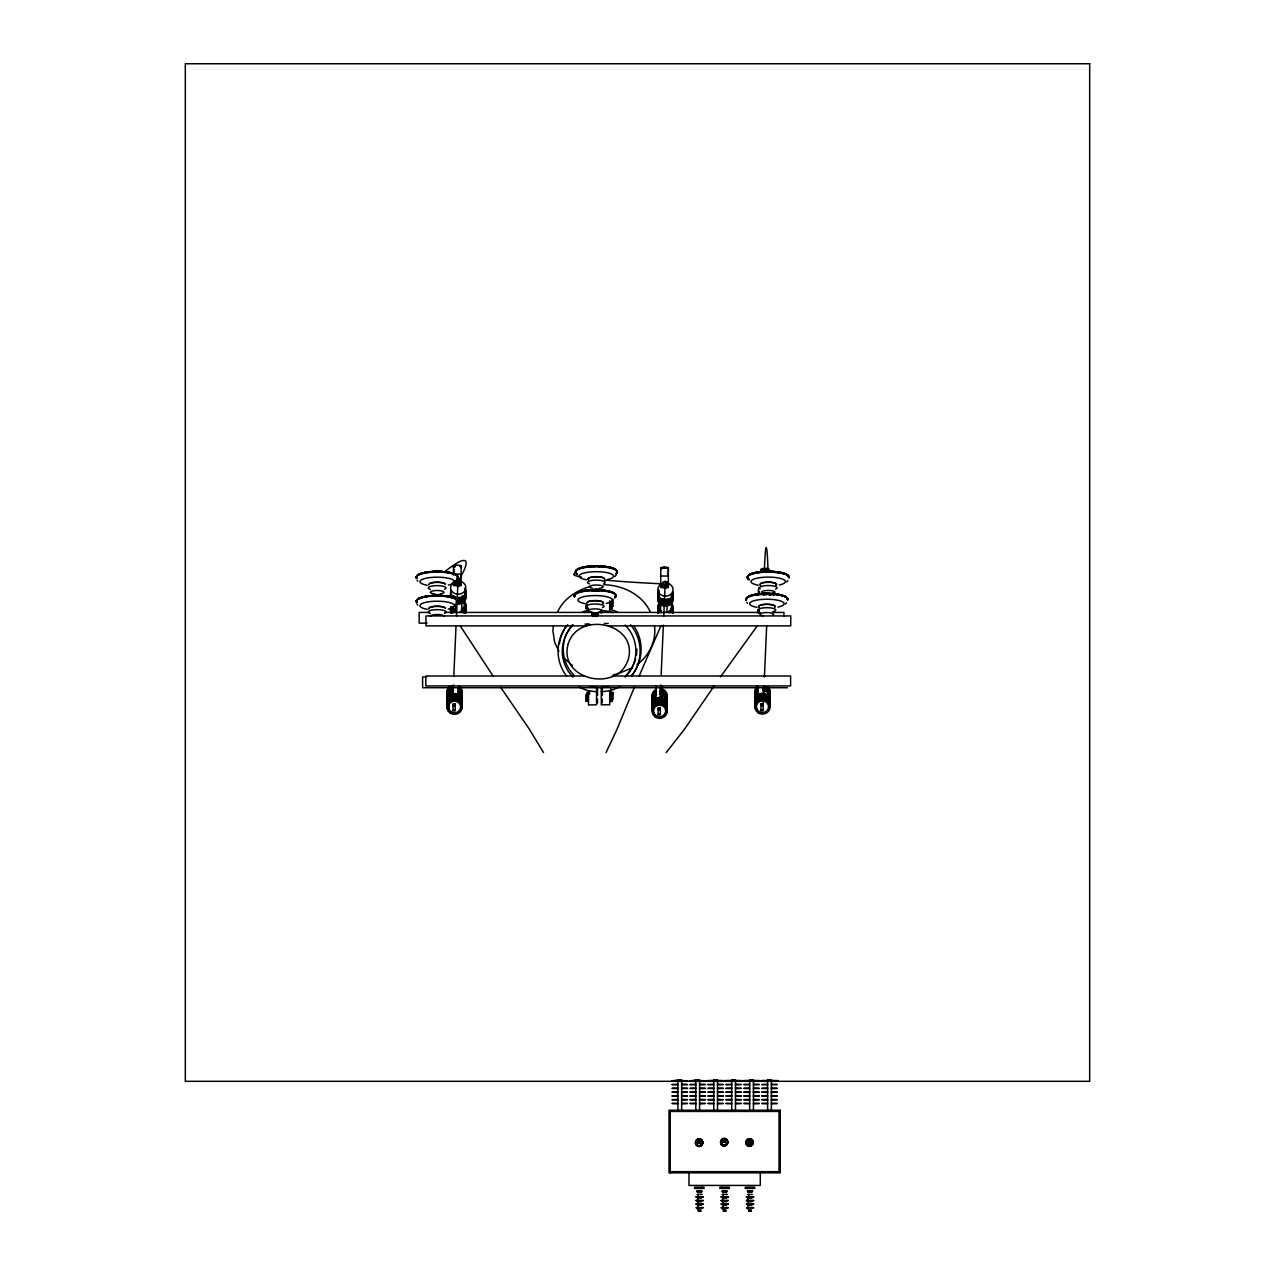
<?xml version="1.0" encoding="UTF-8"?>
<svg xmlns="http://www.w3.org/2000/svg" width="1275" height="1275" viewBox="0 0 1275 1275"><rect width="100%" height="100%" fill="white"/><g stroke="black" fill="none" stroke-linecap="round" stroke-linejoin="round"><path stroke-width="1.5" d="M452.705 700.867L453.406 684.882M453.804 676.005L455.988 626.806M456.466 615.809L457.996 581.48A125.492 14.806 -48.4 0 0 444.21 572.14M659.924 702.828L660.705 684.93M661.167 674.475L663.367 625.101M663.765 616.048L665.199 583.424M763.948 687.576L763.151 705.473L760.984 705.473M764.41 677.121L766.673 625.913M700.294 1142.288L699.879 1141.316M723.292 1141.253L723.387 1142.065M725.363 1141.842L724.949 1140.87M748.871 1141.635L749.668 1142.703L750.529 1141.874M750.704 1142.257L749.397 1140.902M750.8 1142.623L750.959 1141.555M553.414 626.328L552.84 630.248L554.577 642.026L558.96 651.429M593.608 616.558L594.756 615.379L596.047 615.857M596.27 616.558L595.122 614.773L593.624 616.303M634.536 686.906L616.988 729.38L606.039 752.601M639.046 676.212L661.04 625.563M698.349 1140.966L698.094 1142.639M700.389 1142.671L700.549 1141.587M723.212 1140.79L723.037 1141.874M723.053 1141.189L724.359 1140.153L725.602 1141.221M748.537 1141.205L748.377 1142.273M557.494 612.207C563.359 598.676 576.953 590.166 590.723 586.309M714.016 686.157L684.372 729.38L666.203 752.601M720.487 676.882L757.493 625.563M698.317 1141.428L700.198 1141.46M698.684 1141.3L699.035 1142.703L700.087 1141.699M699.577 1143.277L700.405 1142.591M725.077 1141.89L723.61 1141.858L724.136 1140.631M725.077 1142.32L725.077 1141.045M748.537 1141.268L749.349 1140.599M750.816 1142.559L749.987 1143.229M614.917 576.523L616.399 574.786M786.787 581.942L787.902 580.635M785.448 604.063L786.563 602.756M428.814 608.589L429.308 608.048A7.905 2.04 0 0 1 436.847 606.183A7.905 2.04 0 0 1 444.975 607.872M587.982 579.073L588.492 578.531A7.905 2.04 0 0 1 596.031 576.667A7.905 2.04 0 0 1 604.143 578.356M725.268 1142.416L723.053 1141.794M748.744 1140.997L749.7 1140.551M749.27 1141.125L748.712 1142.48L750.322 1143.022M632.543 667.59L617.196 674.204L613.418 674.65M637.086 664.498C648.863 656.067 656.498 640.879 654.505 626.328M719.068 1081.104C739.293 1080.196 690.126 1080.228 713.777 1081.104M737.014 1081.104C757.254 1080.196 708.087 1080.228 731.722 1081.104M754.959 1081.104C775.2 1080.196 726.033 1080.228 749.668 1081.104M772.921 1081.104C793.162 1080.196 743.978 1080.228 767.63 1081.104M671.925 1084.579L677.87 1084.132M687.56 1084.579L681.631 1084.898M689.887 1084.579L695.815 1084.132M671.925 1095.99L677.87 1095.544M705.505 1084.579L699.577 1084.898M707.832 1084.579L713.777 1084.132M687.56 1095.99L681.631 1096.309M689.887 1095.99L695.815 1095.544M723.467 1084.579L717.522 1084.898M725.794 1084.579L731.722 1084.132M705.505 1095.99L699.577 1096.309M707.832 1095.99L713.777 1095.544M741.413 1084.579L735.484 1084.898M743.739 1084.579L749.668 1084.132M723.467 1095.99L717.522 1096.309M725.794 1095.99L731.722 1095.544M759.374 1084.579L753.429 1084.898M761.685 1084.579L767.63 1084.132M741.413 1095.99L735.484 1096.309M743.739 1095.99L749.668 1095.544M777.32 1084.579L771.391 1084.898M759.374 1095.99L753.429 1096.309M761.685 1095.99L767.63 1095.544M777.32 1095.99L771.391 1096.309M749.142 1141.013L750.72 1141.683M595.632 591.01L596.684 590.978A16.192 4.192 0 0 0 592.349 590.899M664.403 567.295L664.052 568.475M608.621 686.651L601.306 687.623L601.306 704.788L609.705 704.788L609.705 690.731A41.023 41.023 0 0 0 619.602 686.635M601.306 691.831L609.705 690.731M698.923 1140.711L700.198 1141.077M699.592 1143.197L698.11 1142.559M724.009 1140.264L725.013 1140.408M746.242 1142.049L749.684 1141.858M695.64 1142.591L697.218 1142.543M720.869 1141.89L722.431 1141.842M701.298 1194.436L700.613 1194.436M697.887 1191.567L701.537 1191.567M702.302 1191.567L701.298 1191.567M722.128 1191.567L726.67 1191.567M747.485 1191.567L752.712 1191.567M697.058 1194.436L702.302 1194.436M698.748 1194.436L697.887 1194.436L698.365 1196.763M722.128 1194.436L726.607 1194.436M723.817 1194.436L722.957 1194.436L723.435 1196.763M727.372 1194.436L726.367 1194.436M747.485 1194.436L752.441 1194.436M748.792 1194.436L748.792 1196.763M453.533 567.407A2.805 2.422 0 0 1 455.239 565.176L459.064 565.176A2.104 1.817 0 0 1 461.168 567.008M593.512 566.69A1.881 1.817 0 0 1 594.788 565.702L597.959 565.702A1.737 1.673 0 0 1 599.298 566.769M455.462 565.893L453.533 565.893L453.533 575.232M453.533 566.212L454.665 566.212A2.486 2.136 0 0 1 455.255 566.833M593.736 566.801A1.881 1.817 0 0 1 594.788 566.164L597.959 566.164A1.737 1.673 0 0 1 598.995 566.738M660.721 569.367A2.805 2.422 0 0 1 662.442 567.136L666.251 567.136A2.104 1.817 0 0 1 668.371 568.953M660.721 569.941A2.805 2.422 0 0 1 662.442 567.71L666.251 567.71A2.104 1.817 0 0 1 668.371 569.527M668.339 568.012L667.367 567.853M761.239 570.642A2.805 2.422 0 0 1 762.96 568.395L766.769 568.395A2.104 1.817 0 0 1 768.889 570.228M762.259 569.335A2.805 2.422 0 0 1 762.96 568.969L766.769 568.969A2.104 1.817 0 0 1 768.889 570.802M768.841 569.288L761.239 569.112L761.239 572.22M761.239 569.447L762.386 569.447M434.552 571.822A1.881 1.817 0 0 1 435.62 571.184L438.775 571.184A1.737 1.673 0 0 1 439.939 571.917M765.606 571.758A1.881 1.817 0 0 1 766.673 571.12L769.829 571.12A1.737 1.673 0 0 1 770.977 571.837M435.03 571.885A1.881 1.817 0 0 1 435.62 571.646L438.775 571.646A1.737 1.673 0 0 1 439.349 571.853M766.084 571.806A1.881 1.817 0 0 1 766.673 571.582L769.829 571.582A1.737 1.673 0 0 1 770.562 571.885M453.533 574.069L461.136 574.069M660.721 576.029L668.339 576.029M453.533 585.018L461.168 585.018M660.721 586.978L668.371 586.978M599.537 590.676L593.178 590.07L599.537 590.676A7.714 7.459 0 0 0 599.218 591.042M763.868 594.803A1.881 1.817 0 0 1 765.319 593.242L768.49 593.242A1.737 1.673 0 0 1 769.925 594.692M609.705 602.724L612.08 602.724M609.705 604.446L612.08 604.446M609.705 606.167L612.08 606.167M609.705 607.904L612.08 607.904M586.102 608.207L588.476 608.207M588.476 608.637L586.102 608.637L586.102 604.764M609.705 608.446L612.08 608.446L612.08 600.987M429.069 612.43L419.156 612.43L419.156 623.124L427.077 623.124M444.927 612.43L591.648 612.43M599.569 612.43L760.155 612.43M774.037 612.43L783.95 612.43L783.95 616.144M592.987 616.399A5.594 5.403 0 0 0 591.967 614.55L598.326 614.55A7.714 7.459 0 0 0 597.29 615.968M591.967 614.55L598.326 614.55M604.302 623.459L608.207 623.459M585.034 624.113L589.305 624.113M586.532 624.575L590.5 624.575M586.532 625.882L425.946 625.882L425.946 615.937L790.739 615.937L790.739 625.882L608.334 625.882M584.412 675.989L425.802 675.989L425.802 685.934L790.612 685.934L790.612 675.989L612.175 675.989M426.567 677.025L422.599 677.025L422.599 687.719L787.408 687.719M589.448 692.452L587.074 692.325L587.074 699.353M610.693 692.516L613.068 692.516L613.068 699.545M610.693 692.644L613.068 692.644M587.074 694.046L589.448 694.046M588.476 694.206L586.102 694.206L586.102 701.25M613.068 694.365L609.705 694.397L612.08 694.524L612.08 701.441L609.705 701.441M586.102 695.943L588.476 695.943M609.705 696.262L612.08 696.262M586.102 697.664L588.476 697.664M609.705 697.983L612.08 697.983M586.102 699.385L588.476 699.385M609.705 699.704L612.08 699.704M586.102 701.123L588.476 701.25M609.705 701.298L612.08 701.298M760.984 704.183L763.151 704.183M453.039 704.501L455.207 704.501M453.039 705.776L455.207 705.776M658.155 708.438L660.338 708.438M658.155 709.713L660.338 709.713M760.984 709.952L763.151 709.952M453.039 710.271L455.207 710.271M760.984 710.143L763.151 710.143M658.155 714.207L660.338 714.207M681.631 1084.132L687.145 1084.451M699.577 1084.132L705.091 1084.451M717.522 1084.132L723.037 1084.451M735.484 1084.132L740.998 1084.451M753.429 1084.132L758.944 1084.451M771.391 1084.132L776.889 1084.451M677.87 1084.898L672.355 1084.579M695.815 1084.898L690.301 1084.579M713.777 1084.898L708.262 1084.579M731.722 1084.898L726.208 1084.579M749.668 1084.898L744.154 1084.579M767.63 1084.898L762.115 1084.579M677.87 1087.942L671.925 1088.388L677.87 1088.707M681.631 1087.942L687.56 1088.388L681.631 1088.707M695.815 1087.942L689.887 1088.388L695.815 1088.707M699.577 1087.942L705.505 1088.388L699.577 1088.707M713.777 1087.942L707.832 1088.388L713.777 1088.707M717.522 1087.942L723.467 1088.388L717.522 1088.707M731.722 1087.942L725.794 1088.388L731.722 1088.707M735.484 1087.942L741.413 1088.388L735.484 1088.707M749.668 1087.942L743.739 1088.388L749.668 1088.707M753.429 1087.942L759.374 1088.388L753.429 1088.707M767.63 1087.942L761.685 1088.388L767.63 1088.707M771.391 1087.942L777.32 1088.388L771.391 1088.707M677.87 1091.735L671.925 1092.181L677.87 1092.5M681.631 1091.735L687.56 1092.181L681.631 1092.5M695.815 1091.735L689.887 1092.181L695.815 1092.5M699.577 1091.735L705.505 1092.181L699.577 1092.5M713.777 1091.735L707.832 1092.181L713.777 1092.5M717.522 1091.735L723.467 1092.181L717.522 1092.5M731.722 1091.735L725.794 1092.181L731.722 1092.5M735.484 1091.735L741.413 1092.181L735.484 1092.5M749.668 1091.735L743.739 1092.181L749.668 1092.5M753.429 1091.735L759.374 1092.181L753.429 1092.5M767.63 1091.735L761.685 1092.181L767.63 1092.5M771.391 1091.735L777.32 1092.181L771.391 1092.5M681.631 1095.544L687.145 1095.862M699.577 1095.544L705.091 1095.862M717.522 1095.544L723.037 1095.862M735.484 1095.544L740.998 1095.862M753.429 1095.544L758.944 1095.862M771.391 1095.544L776.889 1095.862M677.87 1096.309L672.355 1095.99M695.815 1096.309L690.301 1095.99M713.777 1096.309L708.262 1095.99M731.722 1096.309L726.208 1095.99M749.668 1096.309L744.154 1095.99M767.63 1096.309L762.115 1095.99M677.87 1099.337L671.925 1099.656L677.87 1100.102M681.631 1099.337L687.56 1099.656L681.631 1100.102M695.815 1099.337L689.887 1099.656L695.815 1100.102M699.577 1099.337L705.505 1099.656L699.577 1100.102M713.777 1099.337L707.832 1099.656L713.777 1100.102M717.522 1099.337L723.467 1099.656L717.522 1100.102M731.722 1099.337L725.794 1099.656L731.722 1100.102M735.484 1099.337L741.413 1099.656L735.484 1100.102M749.668 1099.337L743.739 1099.656L749.668 1100.102M753.429 1099.337L759.374 1099.656L753.429 1100.102M767.63 1099.337L761.685 1099.656L767.63 1100.102M771.391 1099.337L777.32 1099.656L771.391 1100.102M677.87 1103.146L671.925 1103.465L677.87 1103.911M681.631 1103.146L687.56 1103.465L681.631 1103.911M695.815 1103.146L689.887 1103.465L695.815 1103.911M699.577 1103.146L705.505 1103.465L699.577 1103.911M713.777 1103.146L707.832 1103.465L713.777 1103.911M717.522 1103.146L723.467 1103.465L717.522 1103.911M731.722 1103.146L725.794 1103.465L731.722 1103.911M735.484 1103.146L741.413 1103.465L735.484 1103.911M749.668 1103.146L743.739 1103.465L749.668 1103.911M753.429 1103.146L759.374 1103.465L753.429 1103.911M767.63 1103.146L761.685 1103.465L767.63 1103.911M771.391 1103.146L777.32 1103.465L771.391 1103.911M780.22 1111.418L670.22 1111.418L670.22 1172.841M670.22 1171.661L779.025 1171.661L779.025 1111.418M694.477 1187.248L704.087 1187.248M719.817 1187.248L729.443 1187.248M745.158 1187.248L754.784 1187.248M694.477 1188.428L704.087 1188.428M719.817 1188.428L729.443 1188.428M745.158 1188.428L754.784 1188.428M696.724 1190.834L701.84 1190.834M722.064 1190.834L727.18 1190.834M747.405 1190.834L752.537 1190.834M696.931 1191.695L701.633 1191.695M722.272 1191.695L726.973 1191.695M747.612 1191.695L752.314 1191.695M697.393 1192.061L701.17 1192.061M722.798 1192.061L726.511 1192.061M748.329 1192.061L751.31 1192.061M703.21 1196.763L695.991 1196.763L697.728 1198.086L697.728 1200.349M728.28 1196.763L721.06 1196.763L722.798 1198.102L722.798 1200.349M753.637 1196.763L746.417 1196.763L748.138 1198.102L748.138 1200.349M696.054 1197.129L703.306 1197.129M721.124 1197.129L728.376 1197.129M746.465 1197.129L753.732 1197.129M697.823 1198.213L701.537 1198.213M722.893 1198.229L726.607 1198.229M748.234 1198.229L751.963 1198.229M696.054 1200.365L703.306 1200.365M728.376 1200.365L721.124 1200.365L722.845 1201.735L722.845 1203.935M746.465 1200.365L753.732 1200.365M696.054 1200.715L703.306 1200.715M721.124 1200.715L728.376 1200.715M746.465 1200.715L753.732 1200.715M696.198 1200.349L697.776 1201.735L701.537 1201.735M722.893 1201.735L726.607 1201.735M746.608 1200.349L748.186 1201.735L751.963 1201.735M696.134 1203.967L703.242 1203.967M721.204 1203.967L728.312 1203.967M746.544 1203.967L753.653 1203.967M696.134 1204.269L703.242 1204.269M721.204 1204.269L728.312 1204.269M746.544 1204.269L753.653 1204.269M696.309 1203.935L697.855 1205.321L701.473 1205.289M721.379 1203.935L722.925 1205.321L726.543 1205.289M746.72 1203.935L748.282 1205.321L751.899 1205.289M703.131 1207.553L696.246 1207.553L698.604 1209.975M728.2 1207.553L721.315 1207.553L723.674 1209.975M753.541 1207.553L746.656 1207.553L749.015 1209.975M696.246 1207.855L703.131 1207.855M721.315 1207.871L728.2 1207.871M746.656 1207.871L753.541 1207.871M698.365 1209.975L701.011 1209.975M726.081 1209.975L723.435 1209.975L723.419 1211.075L725.571 1211.25M751.421 1209.975L748.776 1209.975L748.776 1211.075L750.911 1211.25M698.365 1211.059L701.011 1211.059M723.435 1211.075L726.081 1211.075M748.776 1211.075L751.421 1211.075M700.501 1211.25L698.349 1211.075L698.349 1209.975M724.343 1141.46L720.901 1141.635L722.463 1141.699M699.274 1141.906L695.815 1142.081L697.393 1142.129M695.624 1142.623L697.202 1142.91M603.967 584.747C622.646 585.129 642.504 594.58 650.425 612.207M613.116 612.558A41.023 41.023 0 0 0 609.705 611.49L601.306 610.374L601.306 613.179M589.56 686.651L596.557 687.576L596.557 704.788L588.476 704.979L588.476 690.731A41.023 41.023 0 0 1 578.579 686.635M588.476 690.731L596.557 691.783M758.083 609.976L758.147 609.976A7.634 6.614 0 0 0 759.326 613.259M543.517 752.521L529.061 728.758L500.597 687.241M572.347 665.518L564.331 658.394M747.437 603.187L746.768 602.31M417.738 581.145L417.053 580.252M417.738 605.163L416.813 603.776M493.345 676.451L460.466 626.216M759.103 606.597L759.023 606.071A7.905 2.04 0 0 1 765.526 604.238A7.905 2.04 0 0 1 774.068 605.386M586.835 603.33L586.739 602.772A8.447 2.183 0 0 1 596.971 600.828A8.447 2.183 0 0 1 603.075 603.712M428.878 584.938L428.783 584.364A8.447 2.183 0 0 1 436.831 582.388A8.447 2.183 0 0 1 445.501 584.189M430.408 616.287L430.392 616.128A6.821 1.769 0 0 1 436.895 614.518A6.821 1.769 0 0 1 443.907 615.984M428.878 608.972L428.783 608.398A8.447 2.183 0 0 1 436.831 606.406A8.447 2.183 0 0 1 445.501 608.207M771.375 1111.418L771.375 1079.941L767.63 1079.941L767.63 1111.418M768.841 569.112L768.841 572.22M765.319 593.242L765.319 593.704A1.881 1.817 0 0 0 763.964 594.867M764.92 569.654L764.92 568.538L764.57 569.75M764.347 686.157L764.347 693.871M760.283 1172.841L760.283 1185.431L688.978 1185.431L688.978 1172.841M757.924 686.157L757.924 693.871M753.429 1111.418L753.429 1079.941L749.668 1079.941L749.668 1111.418M748.186 1201.735L748.186 1203.935M748.282 1205.321L748.282 1207.537M735.484 1111.418L735.484 1079.941L731.722 1079.941L731.722 1111.418M722.925 1205.321L722.925 1207.537M717.522 1111.418L717.522 1079.941L713.777 1079.941L713.777 1111.418M699.577 1111.418L699.577 1079.941L695.815 1079.941L695.815 1111.418M697.776 1201.735L697.776 1203.935M697.855 1205.321L697.855 1207.537M681.631 1111.418L681.631 1079.941L677.87 1079.941L677.87 1111.418M667 606.278L667 612.064M664.403 567.263L664.403 568.379M662.251 686.157L662.251 697.744M660.593 604.334L660.593 612.064M655.828 686.157L655.828 697.744M613.068 599.107L613.068 606.549M612.239 602.246L612.239 607.187M612.239 695.656L612.239 700.182M610.693 688.835L610.693 696.086M609.705 600.716L609.705 611.49M602.278 687.129L602.278 695.497M602.278 699.194L602.278 702.908M597.529 687.097L597.529 695.465M597.529 699.194L597.529 702.908M589.448 690.62L589.448 694.174M587.074 604.589L587.074 606.757M586.914 693.584L586.914 698.094M461.789 604.334L461.789 612.064M458.649 686.157L458.649 693.871M455.239 565.176L455.239 565.749A2.805 2.422 0 0 0 453.533 567.981M455.382 604.334L455.382 612.064M453.533 581.113L453.533 585.592L461.168 585.592L461.136 565.893L460.163 565.893A2.295 1.96 0 0 0 459.781 566.307M452.227 686.157L452.227 693.871M440.369 596.158L440.369 595.553A7.714 7.459 0 0 0 439.875 596.126M434.01 596.158L434.01 595.553A5.594 5.403 0 0 1 434.392 596.062M663.159 583.854A103.466 6.343 2 0 1 604.541 580.013M581.543 577.097A103.466 6.343 2 0 1 575.264 573.367M764.347 571.917A104.693 2.917 90 0 1 768.06 570.945M725.363 1144.201A1.865 1.849 0 0 1 724.965 1144.488M723.562 1144.647A1.865 1.849 0 0 1 723.116 1144.456M722.256 1143.324A1.865 1.849 0 0 1 722.208 1142.83M726.766 1142.91A2.709 2.709 0 0 1 724.726 1145.492M723.323 1145.46A2.709 2.709 0 0 1 721.347 1142.83M721.459 1142.129A2.709 2.709 0 0 1 722.176 1140.918M700.979 1139.547A3.634 3.618 11.2 0 1 701.154 1145.651A3.634 3.618 11.2 0 1 695.544 1143.229A3.634 3.618 11.2 0 1 700.102 1139.181M696.74 1144.552A3.443 3.443 11.2 0 0 702.525 1143.101A3.443 3.443 11.2 0 0 698.365 1138.83A3.443 3.443 11.2 0 0 696.74 1144.552A2.709 2.709 0 0 1 696.708 1141.715M700.931 1139.802A3.634 3.618 11.2 0 1 701.601 1145.508A3.634 3.618 11.2 0 1 695.895 1144.663A3.634 3.618 11.2 0 1 698.174 1139.404M701.346 1144.488A2.709 2.709 0 0 1 698.286 1145.699M701.585 1144.058A2.709 2.709 0 0 1 700.867 1145.253M700.31 1145.667A2.709 2.709 0 0 1 697.6 1145.635M696.612 1144.631A2.709 2.709 0 0 1 696.66 1141.922M751.373 1141.699A1.801 1.785 0 0 1 750.067 1143.866A1.801 1.785 0 0 1 747.883 1142.559M751.389 1142.32A1.801 1.785 0 0 1 749.11 1144.01M747.15 1144.52A3.443 3.443 11.2 0 0 752.951 1143.069A3.443 3.443 11.2 0 0 748.792 1138.798A3.443 3.443 11.2 0 0 747.15 1144.52A2.709 2.709 0 0 0 750.72 1145.635M750.449 1139.515A3.538 3.522 11.2 0 1 752.346 1144.966A3.538 3.522 11.2 0 1 746.56 1144.87A3.538 3.522 11.2 0 1 748.616 1139.483M752.154 1143.117A2.709 2.709 0 0 1 751.772 1144.456M750.098 1145.683A2.709 2.709 0 0 1 748.696 1145.667M748.058 1145.38A2.709 2.709 0 0 1 747.07 1144.376M747.118 1141.683A2.709 2.709 0 0 1 747.564 1141.125M752.107 1143.324A2.709 2.709 0 0 1 751.724 1144.663M747.07 1141.89A2.709 2.709 0 0 1 747.517 1141.332M660.307 690.349A7.634 7.379 0 0 1 665.901 701.935M652.115 698.987A7.634 7.379 0 0 1 656.418 691.018M660.307 690.779A7.634 7.379 0 0 1 665.901 702.35M652.115 699.401A7.634 7.379 0 0 1 656.418 691.433M661.725 693.871A6.104 5.897 0 0 1 663.143 694.588M660.307 691.209A7.634 7.379 0 0 1 665.901 702.78M652.115 699.832A7.634 7.379 0 0 1 656.418 691.863M660.307 691.624A7.634 7.379 0 0 1 665.901 703.21M652.115 700.262A7.634 7.379 0 0 1 656.418 692.293M660.307 688.5A7.634 7.379 0 0 1 665.901 700.071M652.115 697.138A7.634 7.379 0 0 1 656.418 689.169M660.307 689.918A7.634 7.379 0 0 1 665.901 701.505M652.115 698.557A7.634 7.379 0 0 1 656.418 690.588M660.307 692.054A7.634 7.379 0 0 1 665.901 703.641M652.115 700.692A7.634 7.379 0 0 1 656.418 692.723M660.307 692.484A7.634 7.379 0 0 1 665.901 704.071M652.115 701.123A7.634 7.379 0 0 1 656.418 693.154M660.307 692.915A7.634 7.379 0 0 1 665.901 704.485M652.115 701.537A7.634 7.379 0 0 1 656.418 693.568M660.307 693.345A7.634 7.379 0 0 1 665.901 704.916M652.115 701.967A7.634 7.379 0 0 1 656.418 693.998M653.916 698.668A6.104 5.897 0 0 1 654.649 697.313M661.725 695.146A6.104 5.897 0 0 1 664.307 696.899M653.916 696.118A6.104 5.897 0 0 1 654.649 694.748M661.725 692.596A6.104 5.897 0 0 1 664.307 694.333M652.115 707.386A7.634 7.379 0 0 1 661.295 698.907A7.634 7.379 0 0 1 665.901 710.334M660.307 693.759A7.634 7.379 0 0 1 665.901 705.346M652.115 702.398A7.634 7.379 0 0 1 656.418 694.429M660.307 694.19A7.634 7.379 0 0 1 665.901 705.776M652.115 702.828A7.634 7.379 0 0 1 656.418 694.859M661.725 700.15A6.104 5.897 0 0 1 664.307 701.887M652.115 706.095A7.634 7.379 0 0 1 661.295 697.616A7.634 7.379 0 0 1 665.901 709.043M652.115 706.956A7.634 7.379 0 0 1 661.295 698.477A7.634 7.379 0 0 1 665.901 709.904M661.725 700.995A6.104 5.897 0 0 1 663.143 701.712M657.055 699.481A6.104 5.897 0 0 1 658.585 699.019M660.163 698.955A6.104 5.897 0 0 1 661.725 699.274M663.143 699.991A6.104 5.897 0 0 1 664.307 701.027M652.115 710.797A7.634 7.379 0 0 1 662.251 702.589A7.634 7.379 0 0 1 664.546 715.179M655.254 715.562A7.634 7.379 0 0 1 652.72 712.645M661.725 703.991A6.104 5.897 0 0 1 663.143 704.692M652.115 709.952A7.634 7.379 0 0 1 662.251 701.728A7.634 7.379 0 0 1 664.546 714.319M653.788 713.41A7.634 7.379 0 0 1 652.72 711.785M652.115 708.677A7.634 7.379 0 0 1 661.295 700.182A7.634 7.379 0 0 1 665.901 711.609M652.115 708.247A7.634 7.379 0 0 1 661.295 699.752A7.634 7.379 0 0 1 665.901 711.195M660.307 694.62A7.634 7.379 0 0 1 665.901 706.207M652.115 703.258A7.634 7.379 0 0 1 656.418 695.289M652.115 709.522A7.634 7.379 0 0 1 661.295 701.043A7.634 7.379 0 0 1 665.901 712.47M653.788 712.98A7.634 7.379 0 0 1 652.72 711.354M652.115 709.091A7.634 7.379 0 0 1 661.295 700.613A7.634 7.379 0 0 1 665.901 712.04M657.055 702.047A6.104 5.897 0 0 1 658.585 701.585M660.163 701.521A6.104 5.897 0 0 1 661.725 701.856M663.143 702.557A6.104 5.897 0 0 1 664.307 703.593M661.725 702.7A6.104 5.897 0 0 1 664.307 704.453M661.725 696.007A6.104 5.897 0 0 1 663.143 696.724M663.143 703.848A6.104 5.897 0 0 1 664.307 704.884M661.725 701.425A6.104 5.897 0 0 1 663.143 702.127M652.115 706.541A7.634 7.379 0 0 1 661.295 698.047A7.634 7.379 0 0 1 665.901 709.474M663.143 701.282A6.104 5.897 0 0 1 664.307 702.318M652.115 707.816A7.634 7.379 0 0 1 661.295 699.322A7.634 7.379 0 0 1 665.901 710.765M652.115 710.382A7.634 7.379 0 0 1 662.251 702.158A7.634 7.379 0 0 1 664.546 714.749M653.788 713.841A7.634 7.379 0 0 1 652.72 712.215M661.725 693.441A6.104 5.897 0 0 1 663.143 694.158M661.725 703.561A6.104 5.897 0 0 1 663.143 704.262M625.117 625.085A36.8 36.8 0 0 1 625.117 677.137M573.065 677.137A36.8 36.8 0 0 1 573.065 625.085M630.503 624.734A41.023 41.023 0 0 1 631.635 676.069M566.546 676.069A41.023 41.023 0 0 1 567.678 624.734M585.066 612.558A41.023 41.023 0 0 1 588.476 611.49M635.619 658.745A36.8 36.8 0 0 1 626.105 675.24M574.053 675.24A36.8 36.8 0 0 1 564.522 639.683M565.064 637.851A36.8 36.8 0 0 1 572.73 624.575M636.878 649.214A36.8 36.8 0 0 1 636.432 654.983M633.675 625.69A41.023 41.023 0 0 1 631.492 675.591M559.406 643.859A41.023 41.023 0 0 1 566.467 625.69M582.723 612.048A41.023 41.023 0 0 1 587.743 610.087M610.693 609.593A41.023 41.023 0 0 1 617.419 612.048M758.561 612.813A7.634 6.614 0 0 1 759.326 611.219M758.561 612.048A7.634 6.614 0 0 1 759.326 610.454M758.306 613.004A7.634 6.614 0 0 1 759.326 609.689M758.306 612.239A7.634 6.614 0 0 1 758.561 610.518M758.561 613.179A7.634 6.614 0 0 1 758.561 609.769M758.561 612.414A7.634 6.614 0 0 1 758.306 610.709M759.326 612.494A7.634 6.614 0 0 1 758.561 610.9M759.326 611.729A7.634 6.614 0 0 1 758.561 610.135M758.561 595.25A7.634 6.614 0 0 1 759.326 593.656M758.561 594.485A7.634 6.614 0 0 1 759.326 592.891M758.306 595.425A7.634 6.614 0 0 1 759.326 592.126M773.319 593.72A7.634 6.614 0 0 1 773.59 595.425M758.306 594.676A7.634 6.614 0 0 1 759.326 591.361M773.319 592.955A7.634 6.614 0 0 1 773.59 594.676M773.319 592.572A7.634 6.614 0 0 1 772.554 594.166M759.326 594.166A7.634 6.614 0 0 1 759.326 587.552M761.239 571.216A2.805 2.422 0 0 1 761.876 569.686M416.734 577.91A20.767 5.371 0 0 1 439.014 571.63A20.767 5.371 0 0 1 456.689 578.818M427.284 585.289A17.228 4.462 0 0 1 424.001 578.77A17.228 4.462 0 0 1 449.374 578.499A17.228 4.462 0 0 1 448.242 585.066M456.896 579.328A20.99 5.435 0 0 0 439.03 572.061A20.99 5.435 0 0 0 416.511 578.404A20.958 5.419 0 0 1 439.03 571.933A20.958 5.419 0 0 1 456.88 579.201M416.941 577.702A20.559 5.323 0 0 1 436.305 571.471A20.559 5.323 0 0 1 457.661 577.256M429.755 583.488A7.905 2.04 0 0 1 437.883 582.165A7.905 2.04 0 0 1 444.975 583.838M417.323 577.527A20.161 5.212 0 0 1 436.321 571.423A20.161 5.212 0 0 1 457.263 577.097M444.449 589.241A8.877 2.295 0 0 0 440.226 585.767A8.877 2.295 0 0 0 428.336 587.711L428.448 588.317A8.877 2.295 0 0 0 430.376 589.401M417.18 577.575A20.304 5.259 0 0 1 436.321 571.423A20.304 5.259 0 0 1 457.406 577.129M417.053 577.639A20.432 5.291 0 0 1 436.321 571.439A20.432 5.291 0 0 1 457.534 577.192M440.066 593.863A6.821 1.769 0 0 0 441.102 590.819A6.821 1.769 0 0 0 430.392 592.11L430.456 592.572A6.821 1.769 0 0 0 434.839 593.927M434.106 595.823A3.411 0.877 0 0 1 436.592 594.58A3.411 0.877 0 0 1 440.576 595.521M433.851 596.015A3.379 0.877 0 0 1 437.038 594.979A3.379 0.877 0 0 1 440.56 595.935M749.333 579.296A20.846 5.403 0 0 1 764.633 571.694A20.846 5.403 0 0 1 789.002 577.495M758.338 585.225A17.228 4.462 0 0 1 755.055 578.707A17.228 4.462 0 0 1 780.428 578.42A17.228 4.462 0 0 1 779.296 584.986M749.19 579.822A21.006 5.435 0 0 1 764.617 572.188A21.006 5.435 0 0 1 789.161 578.021A20.99 5.435 0 0 0 764.617 572.045A20.99 5.435 0 0 0 749.206 579.695M760.808 583.424A7.905 2.04 0 0 1 770.945 582.197A7.905 2.04 0 0 1 775.662 584.827M748.377 577.463A20.161 5.212 0 0 1 767.375 571.343A20.161 5.212 0 0 1 788.317 577.017M775.503 589.162A8.877 2.295 0 0 0 771.279 585.687A8.877 2.295 0 0 0 759.39 587.648L759.486 588.237A8.877 2.295 0 0 0 760.187 588.811M776.156 585.241A8.447 2.183 0 0 0 770.068 582.356A8.447 2.183 0 0 0 759.836 584.301L759.916 584.874A8.447 2.183 0 0 0 760.585 585.416M748.234 577.511A20.304 5.259 0 0 1 767.375 571.343A20.304 5.259 0 0 1 788.46 577.065A20.432 5.291 0 0 0 767.359 571.375A20.432 5.291 0 0 0 748.106 577.559M772.618 593.544A6.821 1.769 0 0 0 771.391 590.628A6.821 1.769 0 0 0 761.43 592.03L761.51 592.492A6.821 1.769 0 0 0 764.315 593.64M768.538 594.501A3.411 0.877 0 0 1 770.849 594.819M416.654 602.039A20.846 5.403 0 0 1 439.03 595.744A20.767 5.371 0 0 1 456.689 602.852M427.284 609.322A17.228 4.462 0 0 1 424.001 602.804A17.228 4.462 0 0 1 449.39 602.517A17.228 4.462 0 0 1 448.242 609.083M416.734 601.928A20.767 5.371 0 0 1 439.014 595.648A20.846 5.403 0 0 1 456.769 602.963A20.91 5.419 0 0 0 439.03 595.839A20.91 5.419 0 0 0 416.59 602.167M416.511 602.438A20.99 5.435 0 0 1 439.046 596.078A20.99 5.435 0 0 1 456.912 603.362M417.068 601.657A20.432 5.291 0 0 1 436.321 595.457A20.161 5.212 0 0 1 457.279 601.115M457.534 601.21A20.432 5.291 0 0 0 436.321 595.457A20.304 5.259 0 0 0 417.196 601.609M417.323 601.561A20.161 5.212 0 0 1 436.337 595.441A20.304 5.259 0 0 1 457.406 601.163M444.449 613.259A8.877 2.295 0 0 0 440.226 609.785A8.877 2.295 0 0 0 428.352 611.745L428.448 612.335A8.877 2.295 0 0 0 430.376 613.418M574.69 596.302A20.767 5.371 0 0 1 596.971 590.022A20.767 5.371 0 0 1 614.646 597.21M585.241 603.681A17.228 4.462 0 0 1 581.958 597.162A17.228 4.462 0 0 1 607.33 596.891A17.228 4.462 0 0 1 606.199 603.457M574.451 596.939A21.006 5.435 0 0 1 596.987 590.58A21.006 5.435 0 0 1 614.869 597.863M575.009 596.031A20.432 5.291 0 0 1 594.278 589.831A20.304 5.259 0 0 1 615.363 595.521M615.49 595.584A20.432 5.291 0 0 0 594.278 589.831A20.304 5.259 0 0 0 575.137 595.967M587.711 601.88A7.905 2.04 0 0 1 597.847 600.668A7.905 2.04 0 0 1 602.565 603.298M575.28 595.919A20.161 5.212 0 0 1 591.664 589.879A20.161 5.212 0 0 1 614.996 594.118M602.406 607.633A8.877 2.295 0 0 0 598.182 604.159A8.877 2.295 0 0 0 586.293 606.103L586.404 606.709A8.877 2.295 0 0 0 587.09 607.283M574.499 596.668A20.958 5.419 0 0 1 596.987 590.325A20.958 5.419 0 0 1 614.837 597.592M598.023 612.255A6.821 1.769 0 0 0 599.059 609.211A6.821 1.769 0 0 0 588.349 610.502L588.413 610.964A6.821 1.769 0 0 0 592.795 612.319M593.194 614.566A3.411 0.877 0 0 1 592.54 613.275A3.411 0.877 0 0 1 597.545 613.227A3.411 0.877 0 0 1 597.322 614.518M593.194 614.964A3.379 0.877 0 0 1 592.556 613.689A3.379 0.877 0 0 1 597.529 613.626A3.379 0.877 0 0 1 597.306 614.917M591.967 613.944A5.594 5.403 0 0 1 593.098 616.207M596.78 616.494A7.714 7.459 0 0 1 598.326 613.944M592.158 590.947A1.881 1.817 0 0 1 593.576 589.576M592.285 591.026A1.881 1.817 0 0 1 593.576 590.038M597.465 589.879A1.737 1.673 0 0 1 598.166 591.026M597.465 590.341A1.737 1.673 0 0 1 597.991 590.931M594.612 590.899A1.673 1.626 0 0 1 595.489 590.915M575.822 572.539A20.846 5.403 0 0 1 598.198 566.227A20.846 5.403 0 0 1 615.952 573.447M586.468 579.806A17.228 4.462 0 0 1 583.169 573.288A17.228 4.462 0 0 1 608.558 573.001A17.228 4.462 0 0 1 607.426 579.567M577.32 574.419A21.006 5.435 0 0 1 595.473 566.69A21.006 5.435 0 0 1 616.096 573.989M576.236 572.14A20.432 5.291 0 0 1 595.489 565.957A20.432 5.291 0 0 1 616.717 571.694M576.507 572.045A20.161 5.212 0 0 1 592.875 566.004A20.161 5.212 0 0 1 616.223 570.244M603.633 583.743A8.877 2.295 0 0 0 599.409 580.268A8.877 2.295 0 0 0 587.52 582.229L587.616 582.834A8.877 2.295 0 0 0 589.56 583.902M577.352 574.133A20.958 5.419 0 0 1 595.473 566.435A20.958 5.419 0 0 1 616.048 573.718M588.715 579.998A8.447 2.183 0 0 1 588.046 579.456L587.95 578.882A8.447 2.183 0 0 1 595.999 576.89A8.447 2.183 0 0 1 604.669 578.707M576.364 572.092A20.304 5.259 0 0 1 590.277 566.164A20.304 5.259 0 0 1 614.773 568.969M616.367 570.276A20.304 5.259 0 0 1 616.59 571.646M599.234 588.381A6.821 1.769 0 0 0 600.286 585.321A6.821 1.769 0 0 0 589.56 586.612L589.64 587.074A6.821 1.769 0 0 0 592.445 588.221M593.273 590.341A3.411 0.877 0 0 1 594.66 589.193A3.411 0.877 0 0 1 599.154 589.464A3.411 0.877 0 0 1 598.549 590.644M593.768 590.931A3.379 0.877 0 0 1 594.198 589.703A3.379 0.877 0 0 1 598.963 589.799A3.379 0.877 0 0 1 598.533 591.042M593.178 590.07A5.594 5.403 0 0 1 593.783 590.947M598.772 591.058A7.714 7.459 0 0 1 599.537 590.07M746.353 600.063A20.846 5.403 0 0 1 766.004 593.752A20.671 5.355 0 0 1 787.488 599.393M787.663 599.617A20.846 5.403 0 0 0 766.004 593.752A20.671 5.355 0 0 0 746.544 599.856M756.999 607.346A17.228 4.462 0 0 1 753.7 600.828A17.228 4.462 0 0 1 779.089 600.541A17.228 4.462 0 0 1 777.957 607.107M746.226 600.461A20.99 5.435 0 0 1 766.004 594.086A20.99 5.435 0 0 1 787.807 599.999M774.674 605.896A7.905 2.04 0 0 1 774.77 606.422M746.815 598.23A20.161 5.212 0 0 1 768.666 593.481A20.304 5.259 0 0 1 787.121 599.186M786.978 599.138A20.161 5.212 0 0 0 768.666 593.481A20.304 5.259 0 0 0 746.672 598.262M772.586 611.729A8.877 2.295 0 0 0 771.008 607.936A8.877 2.295 0 0 0 758.051 609.769L758.147 610.358A8.877 2.295 0 0 0 758.848 610.932M774.817 607.362A8.447 2.183 0 0 0 768.729 604.477A8.447 2.183 0 0 0 758.482 606.422L758.577 606.996A8.447 2.183 0 0 0 759.247 607.538M746.242 600.318A20.958 5.419 0 0 1 766.004 593.975A20.958 5.419 0 0 1 787.775 599.872M772.475 615.331A6.821 1.769 0 0 0 769.239 612.653A6.821 1.769 0 0 0 760.091 614.152L760.171 614.614A6.821 1.769 0 0 0 762.976 615.761M746.544 598.31A20.432 5.291 0 0 1 768.697 593.497A20.432 5.291 0 0 1 787.249 599.234M761.366 594.74A16.192 4.192 0 0 1 766.913 594.501M768.315 594.517A16.192 4.192 0 0 1 772.443 594.74M769.526 594.278A1.737 1.673 0 0 1 769.829 594.772M765.956 594.724A1.673 1.626 0 0 1 766.801 594.517M766.849 687.416A7.634 7.379 0 0 1 769.638 695.975M755.549 696.58A7.634 7.379 0 0 1 757.557 687.815M765.08 686.954A7.634 7.379 0 0 1 769.638 696.405M755.549 697.011A7.634 7.379 0 0 1 757.557 688.229M768.315 686.858A7.634 7.379 0 0 1 769.638 694.126M755.549 694.732A7.634 7.379 0 0 1 757.557 685.95M766.849 686.986A7.634 7.379 0 0 1 769.638 695.544M755.549 696.15A7.634 7.379 0 0 1 757.557 687.384M765.08 687.384A7.634 7.379 0 0 1 769.638 696.835M755.549 697.425A7.634 7.379 0 0 1 757.557 688.659M763.135 687.384A7.634 7.379 0 0 1 769.638 697.266M755.549 697.855A7.634 7.379 0 0 1 757.557 689.09M767.996 694.381A6.104 5.897 0 0 1 768.474 695.847M767.996 691.815A6.104 5.897 0 0 1 768.474 693.281M763.135 687.815A7.634 7.379 0 0 1 769.638 697.68M755.549 698.286A7.634 7.379 0 0 1 757.557 689.52M763.135 688.245A7.634 7.379 0 0 1 769.638 698.11M755.549 698.716A7.634 7.379 0 0 1 757.557 689.934M764.554 690.062A6.104 5.897 0 0 1 765.956 690.763M767.996 693.106A6.104 5.897 0 0 1 768.474 694.572M763.135 688.675A7.634 7.379 0 0 1 769.638 698.541M755.549 699.146A7.634 7.379 0 0 1 757.557 690.365M763.135 689.09A7.634 7.379 0 0 1 769.638 698.971M755.549 699.561A7.634 7.379 0 0 1 757.557 690.795M767.996 690.54A6.104 5.897 0 0 1 768.474 692.006M755.549 704.979A7.634 7.379 0 0 1 762.131 694.492A7.634 7.379 0 0 1 769.638 704.39M763.135 689.52A7.634 7.379 0 0 1 769.638 699.401M755.549 699.991A7.634 7.379 0 0 1 757.557 691.225M763.135 689.95A7.634 7.379 0 0 1 769.638 699.816M755.549 700.421A7.634 7.379 0 0 1 757.557 691.656M767.996 698.525A6.104 5.897 0 0 1 768.474 699.991M755.549 703.688A7.634 7.379 0 0 1 762.131 693.202A7.634 7.379 0 0 1 769.638 703.099M755.549 704.549A7.634 7.379 0 0 1 762.131 694.062A7.634 7.379 0 0 1 769.638 703.959M767.996 701.935A6.104 5.897 0 0 1 768.474 703.402M758.545 700.342A6.104 5.897 0 0 1 761.414 699.051M762.992 698.987A6.104 5.897 0 0 1 764.554 699.322M767.996 702.366A6.104 5.897 0 0 1 768.474 703.832M758.545 697.776A6.104 5.897 0 0 1 761.414 696.485M762.992 696.421A6.104 5.897 0 0 1 764.554 696.756M767.996 699.8A6.104 5.897 0 0 1 768.474 701.266M756.394 700.055A6.104 5.897 0 0 1 756.744 698.557M764.554 695.034A6.104 5.897 0 0 1 765.956 695.752M767.996 698.078A6.104 5.897 0 0 1 768.474 699.545M756.617 710.032A7.634 7.379 0 0 1 761.143 698.015A7.634 7.379 0 0 1 769.638 707.8M758.545 700.772A6.104 5.897 0 0 1 759.884 699.943M756.617 709.171A7.634 7.379 0 0 1 761.143 697.154A7.634 7.379 0 0 1 769.638 706.94M755.549 706.27A7.634 7.379 0 0 1 762.131 695.768A7.634 7.379 0 0 1 769.638 705.665M755.549 705.84A7.634 7.379 0 0 1 762.131 695.353A7.634 7.379 0 0 1 769.638 705.234M763.135 690.381A7.634 7.379 0 0 1 769.638 700.246M755.549 700.852A7.634 7.379 0 0 1 757.557 692.07M755.549 706.685A7.634 7.379 0 0 1 762.131 696.198A7.634 7.379 0 0 1 769.638 706.095M755.549 707.115A7.634 7.379 0 0 1 762.131 696.628A7.634 7.379 0 0 1 769.638 706.525M756.394 702.637A6.104 5.897 0 0 1 756.744 701.138M764.554 697.616A6.104 5.897 0 0 1 765.956 698.317M767.996 700.66A6.104 5.897 0 0 1 768.474 702.127M767.996 701.075A6.104 5.897 0 0 1 768.474 702.541M767.996 699.369A6.104 5.897 0 0 1 768.474 700.836M762.992 691.433A6.104 5.897 0 0 1 764.554 691.767M758.545 696.931A6.104 5.897 0 0 1 759.884 696.102M758.545 698.206A6.104 5.897 0 0 1 759.884 697.377M755.549 704.135A7.634 7.379 0 0 1 762.131 693.632A7.634 7.379 0 0 1 769.638 703.529M758.545 699.481A6.104 5.897 0 0 1 759.884 698.668M755.549 705.41A7.634 7.379 0 0 1 762.131 694.923A7.634 7.379 0 0 1 769.638 704.82M756.617 709.601A7.634 7.379 0 0 1 761.143 697.584A7.634 7.379 0 0 1 769.638 707.37M762.992 688.867A6.104 5.897 0 0 1 764.554 689.201M458.904 687.719A7.634 7.379 0 0 1 460.785 697.999M448.672 698.509A7.634 7.379 0 0 1 451.286 687.082M458.904 688.149A7.634 7.379 0 0 1 460.785 698.413M448.672 698.939A7.634 7.379 0 0 1 451.286 687.512M460.371 687.177A7.634 7.379 0 0 1 460.785 696.15M448.672 696.66A7.634 7.379 0 0 1 449.613 686.269M458.904 687.289A7.634 7.379 0 0 1 460.785 697.568M448.672 698.078A7.634 7.379 0 0 1 451.286 686.651M458.904 688.58A7.634 7.379 0 0 1 460.785 698.843M448.672 699.369A7.634 7.379 0 0 1 453.199 687.352M458.904 688.994A7.634 7.379 0 0 1 460.785 699.274M448.672 699.784A7.634 7.379 0 0 1 453.199 687.783M458.012 692.357A6.104 5.897 0 0 1 459.191 693.393M451.94 690.556A6.104 5.897 0 0 1 453.454 690.094M458.012 691.066A6.104 5.897 0 0 1 459.191 692.118M458.904 689.424A7.634 7.379 0 0 1 460.785 699.704M448.672 700.214A7.634 7.379 0 0 1 453.199 688.213M458.904 689.855A7.634 7.379 0 0 1 460.785 700.134M448.672 700.644A7.634 7.379 0 0 1 453.199 688.627M450.601 690.54A6.104 5.897 0 0 1 451.94 689.711M458.904 690.285A7.634 7.379 0 0 1 460.785 700.549M448.672 701.075A7.634 7.379 0 0 1 453.199 689.058M458.904 690.715A7.634 7.379 0 0 1 460.785 700.979M448.672 701.489A7.634 7.379 0 0 1 453.199 689.488M448.784 694.748A6.104 5.897 0 0 1 450.601 692.245M458.012 691.927A6.104 5.897 0 0 1 459.191 692.962M448.784 692.182A6.104 5.897 0 0 1 450.601 689.679M458.012 689.361A6.104 5.897 0 0 1 459.191 690.397M448.672 706.908A7.634 7.379 0 0 1 449.119 696.963A7.634 7.379 0 0 1 459.43 696.517A7.634 7.379 0 0 1 460.785 706.398M458.904 691.13A7.634 7.379 0 0 1 460.785 701.409M448.672 701.919A7.634 7.379 0 0 1 453.199 689.918M458.904 691.56A7.634 7.379 0 0 1 460.785 701.84M448.672 702.35A7.634 7.379 0 0 1 453.199 690.349M458.012 689.791A6.104 5.897 0 0 1 459.191 690.827M458.012 688.516A6.104 5.897 0 0 1 459.191 689.552M448.784 699.736A6.104 5.897 0 0 1 449.517 698.365M456.609 696.214A6.104 5.897 0 0 1 458.012 696.915M448.672 705.617A7.634 7.379 0 0 1 449.119 695.672A7.634 7.379 0 0 1 459.43 695.226A7.634 7.379 0 0 1 460.785 705.107M448.672 706.493A7.634 7.379 0 0 1 449.119 696.533A7.634 7.379 0 0 1 459.43 696.086A7.634 7.379 0 0 1 460.785 705.967M453.454 696.803A6.104 5.897 0 0 1 455.047 696.724M451.94 695.544A6.104 5.897 0 0 1 453.454 695.082M455.047 695.018A6.104 5.897 0 0 1 456.609 695.353M458.012 696.054A6.104 5.897 0 0 1 459.191 697.09M450.139 711.625A7.634 7.379 0 0 1 448.258 701.362A7.634 7.379 0 0 1 458.904 699.545A7.634 7.379 0 0 1 460.785 709.808M448.672 709.474A7.634 7.379 0 0 1 449.119 699.513A7.634 7.379 0 0 1 459.43 699.082A7.634 7.379 0 0 1 460.785 708.964M448.672 708.199A7.634 7.379 0 0 1 449.119 698.238A7.634 7.379 0 0 1 459.43 697.792A7.634 7.379 0 0 1 460.785 707.689M448.672 707.768A7.634 7.379 0 0 1 449.119 697.808A7.634 7.379 0 0 1 459.43 697.377A7.634 7.379 0 0 1 460.785 707.258M458.904 691.99A7.634 7.379 0 0 1 460.785 702.27M448.672 702.78A7.634 7.379 0 0 1 453.199 690.763M448.672 708.629A7.634 7.379 0 0 1 449.119 698.668A7.634 7.379 0 0 1 459.43 698.222A7.634 7.379 0 0 1 460.785 708.103M448.672 709.043A7.634 7.379 0 0 1 449.119 699.082A7.634 7.379 0 0 1 459.43 698.652A7.634 7.379 0 0 1 460.785 708.533M451.94 698.11A6.104 5.897 0 0 1 453.454 697.648M455.047 697.584A6.104 5.897 0 0 1 456.609 697.919M458.012 698.62A6.104 5.897 0 0 1 459.191 699.672M448.784 702.286A6.104 5.897 0 0 1 449.517 700.931M456.609 698.764A6.104 5.897 0 0 1 459.191 700.517M458.012 699.911A6.104 5.897 0 0 1 459.191 700.947M448.672 706.063A7.634 7.379 0 0 1 449.119 696.102A7.634 7.379 0 0 1 459.43 695.656A7.634 7.379 0 0 1 460.785 705.553M450.601 693.09A6.104 5.897 0 0 1 451.94 692.277M448.672 707.338A7.634 7.379 0 0 1 449.119 697.377A7.634 7.379 0 0 1 459.43 696.947A7.634 7.379 0 0 1 460.785 706.828M453.454 699.353A6.104 5.897 0 0 1 455.047 699.29M448.672 709.904A7.634 7.379 0 0 1 449.119 699.943A7.634 7.379 0 0 1 459.43 699.513A7.634 7.379 0 0 1 460.785 709.394M464.849 611.809A7.634 6.614 0 0 1 465.614 613.418M464.849 608A7.634 6.614 0 0 1 465.614 613.02M450.856 613.02A7.634 6.614 0 0 1 450.856 609.593M450.856 612.255A7.634 6.614 0 0 1 450.585 610.534M464.849 607.235A7.634 6.614 0 0 1 465.614 612.255M464.849 606.47A7.634 6.614 0 0 1 464.849 613.084M451.621 613.084A7.634 6.614 0 0 1 450.856 608.063M464.116 609.609A6.104 5.275 0 0 1 463.51 610.884M452.944 610.884A6.104 5.275 0 0 1 452.338 609.609M464.849 605.705A7.634 6.614 0 0 1 464.849 612.319M451.621 612.319A7.634 6.614 0 0 1 450.585 609.02M464.849 604.94A7.634 6.614 0 0 1 463.638 612.924M452.832 612.924A7.634 6.614 0 0 1 450.585 608.255M464.849 604.175A7.634 6.614 0 0 1 463.638 612.159M452.832 612.159A7.634 6.614 0 0 1 450.585 607.49M464.849 603.41A7.634 6.614 0 0 1 462.044 612.446M454.41 612.446A7.634 6.614 0 0 1 450.585 606.725M464.116 607.33A6.104 5.275 0 0 1 462.538 609.689M453.916 609.689A6.104 5.275 0 0 1 452.338 607.33M463.638 601.274A7.634 6.614 0 0 1 460.211 612.351M456.259 612.351A7.634 6.614 0 0 1 450.856 607.665M463.638 600.509A7.634 6.614 0 0 1 460.211 611.586M456.259 611.586A7.634 6.614 0 0 1 450.856 606.9M463.51 602.549A6.104 5.275 0 0 1 461.279 609.769M455.175 609.769A6.104 5.275 0 0 1 452.338 606.565M464.849 594.246A7.634 6.614 0 0 1 464.291 601.577A7.634 6.614 0 0 1 456.259 603.952M464.849 593.481A7.634 6.614 0 0 1 464.291 600.812A7.634 6.614 0 0 1 456.259 603.187M464.116 598.15A6.104 5.275 0 0 1 462.538 600.525M461.279 601.37A6.104 5.275 0 0 1 459.813 601.896M464.849 592.716A7.634 6.614 0 0 1 464.291 600.047A7.634 6.614 0 0 1 456.259 602.422M450.856 597.736A7.634 6.614 0 0 1 450.856 594.309M464.849 591.951A7.634 6.614 0 0 1 464.291 599.298A7.634 6.614 0 0 1 456.259 601.657M450.856 596.971A7.634 6.614 0 0 1 450.585 595.266M461.279 599.84A6.104 5.275 0 0 1 456.657 600.366M464.849 591.186A7.634 6.614 0 0 1 464.291 598.533A7.634 6.614 0 0 1 456.259 600.892M451.621 597.8A7.634 6.614 0 0 1 450.856 592.795M464.849 590.421A7.634 6.614 0 0 1 464.291 597.768A7.634 6.614 0 0 1 456.259 600.127M451.621 597.051A7.634 6.614 0 0 1 450.585 593.736M462.538 597.465A6.104 5.275 0 0 1 461.279 598.31M459.813 598.836A6.104 5.275 0 0 1 456.657 598.836M464.849 589.672A7.634 6.614 0 0 1 464.291 597.003A7.634 6.614 0 0 1 456.259 599.362M454.41 598.708A7.634 6.614 0 0 1 450.585 592.971M464.849 588.907A7.634 6.614 0 0 1 459.223 598.772A7.634 6.614 0 0 1 450.856 590.5M462.538 595.935A6.104 5.275 0 0 1 461.279 596.78M459.813 597.306A6.104 5.275 0 0 1 456.657 597.306M455.175 596.78A6.104 5.275 0 0 1 453.916 595.935M464.849 588.142A7.634 6.614 0 0 1 460.211 597.832A7.634 6.614 0 0 1 450.585 591.441M460.211 581.241A7.634 6.614 0 0 1 465.152 590.421A7.634 6.614 0 0 1 453.852 593.05A7.634 6.614 0 0 1 452.832 582.962M458.235 580.189A2.933 2.534 0 0 1 460.865 583.153A2.933 2.534 0 0 1 457.215 585.161A2.933 2.534 0 0 1 455.223 581.846M460.721 584.412A2.933 2.534 0 0 1 455.318 584.619M459.542 581.575A2.056 1.769 0 0 1 459.08 584.205A2.056 1.769 0 0 1 456.115 583.472M459.542 581.225A2.056 1.769 0 0 1 459.08 583.854A2.056 1.769 0 0 1 456.115 583.105M458.155 580.603A2.056 1.769 0 0 1 458.681 580.699M458.235 579.838A2.933 2.534 0 0 1 460.897 582.579A2.933 2.534 0 0 1 457.725 584.89A2.933 2.534 0 0 1 455.047 582.149M456.737 579.679A2.933 2.534 0 0 1 460.897 581.767A2.933 2.534 0 0 1 457.215 584.428A2.933 2.534 0 0 1 455.573 580.523M457.103 580.38A2.056 1.769 0 0 1 460.02 581.99A2.056 1.769 0 0 1 457.103 583.583A2.056 1.769 0 0 1 456.657 580.619M459.606 565.813A2.104 1.817 0 0 1 461.168 567.582M454.394 571.71A2.486 2.136 0 0 1 453.533 571.997M454.394 569.67A2.486 2.136 0 0 1 453.533 569.957M657.788 613.259A7.634 6.614 0 0 1 658.808 609.944M672.802 611.538A7.634 6.614 0 0 1 673.072 613.259M657.788 612.494A7.634 6.614 0 0 1 658.808 609.179M672.802 610.773A7.634 6.614 0 0 1 673.072 612.494M672.802 610.008A7.634 6.614 0 0 1 672.802 613.434M658.059 613.434A7.634 6.614 0 0 1 658.808 608.414M672.802 609.259A7.634 6.614 0 0 1 672.802 612.669M658.059 612.669A7.634 6.614 0 0 1 658.808 607.649M672.802 608.494A7.634 6.614 0 0 1 672.802 611.904M658.059 611.904A7.634 6.614 0 0 1 658.808 606.884M672.802 607.729A7.634 6.614 0 0 1 672.053 612.749M658.808 612.749A7.634 6.614 0 0 1 658.808 606.135M672.802 606.964A7.634 6.614 0 0 1 672.053 611.984M658.808 611.984A7.634 6.614 0 0 1 660.036 603.999M670.825 603.999A7.634 6.614 0 0 1 672.053 605.37M671.527 607.904A6.104 5.275 0 0 1 668.482 612.478M660.147 610.55A6.104 5.275 0 0 1 659.334 607.904M672.802 606.199A7.634 6.614 0 0 1 670.825 612.59M660.036 612.59A7.634 6.614 0 0 1 660.036 603.234M670.825 603.234A7.634 6.614 0 0 1 672.053 604.605M670.825 602.469A7.634 6.614 0 0 1 669.248 612.877M661.613 612.877A7.634 6.614 0 0 1 660.036 602.469M671.319 605.784A6.104 5.275 0 0 1 665.438 612.43M661.119 610.884A6.104 5.275 0 0 1 659.542 605.784M670.714 602.151A6.104 5.275 0 0 1 669.742 603.234M672.802 597.8A7.634 6.614 0 0 1 664.434 606.071A7.634 6.614 0 0 1 658.808 596.206M672.802 597.035A7.634 6.614 0 0 1 664.434 605.306A7.634 6.614 0 0 1 658.808 595.441M670.714 601.386A6.104 5.275 0 0 1 668.482 603.314M667.016 603.84A6.104 5.275 0 0 1 663.845 603.84M662.378 603.314A6.104 5.275 0 0 1 660.147 601.386M670.714 600.621A6.104 5.275 0 0 1 669.742 601.704M661.119 601.704A6.104 5.275 0 0 1 660.147 600.621M672.802 596.27A7.634 6.614 0 0 1 664.434 604.541A7.634 6.614 0 0 1 658.808 594.676M672.802 595.505A7.634 6.614 0 0 1 664.434 603.776A7.634 6.614 0 0 1 658.808 593.911M670.714 599.856A6.104 5.275 0 0 1 667.016 602.31M662.378 601.784A6.104 5.275 0 0 1 660.147 599.856M668.482 601.019A6.104 5.275 0 0 1 667.016 601.545M672.802 594.74A7.634 6.614 0 0 1 664.434 603.011A7.634 6.614 0 0 1 658.808 593.146M672.802 593.975A7.634 6.614 0 0 1 664.434 602.246A7.634 6.614 0 0 1 658.808 592.381M671.527 595.68A6.104 5.275 0 0 1 671.319 597.051M668.482 600.254A6.104 5.275 0 0 1 667.016 600.78M663.845 600.78A6.104 5.275 0 0 1 662.378 600.254M661.119 599.425A6.104 5.275 0 0 1 660.147 598.326M672.802 593.21A7.634 6.614 0 0 1 664.434 601.481A7.634 6.614 0 0 1 658.808 591.616M672.802 592.445A7.634 6.614 0 0 1 664.434 600.716A7.634 6.614 0 0 1 658.808 590.851M671.527 594.166A6.104 5.275 0 0 1 671.319 595.521M668.482 598.74A6.104 5.275 0 0 1 662.378 598.74M672.802 591.68A7.634 6.614 0 0 1 664.434 599.951A7.634 6.614 0 0 1 658.808 590.086M667.415 583.201A7.634 6.614 0 0 1 672.053 592.891A7.634 6.614 0 0 1 660.036 594.262A7.634 6.614 0 0 1 661.613 583.854M666.172 582.277A2.933 2.534 0 0 1 667.925 585.528A2.933 2.534 0 0 1 664.163 587.058A2.933 2.534 0 0 1 662.426 583.791M662.777 583.201A2.933 2.534 0 0 1 663.94 582.372M667.415 583.87A2.933 2.534 0 0 1 667.064 587.44A2.933 2.534 0 0 1 662.92 587.122M665.534 586.42A2.056 1.769 0 0 1 664.466 586.341M663.606 585.799A2.056 1.769 0 0 1 663.127 584.508M666.044 585.926A2.056 1.769 0 0 1 664.004 585.767M663.606 585.448A2.056 1.769 0 0 1 663.255 583.711M666.347 582.866A2.056 1.769 0 0 1 666.745 583.169M666.347 582.484A2.056 1.769 0 0 1 666.49 585.289A2.056 1.769 0 0 1 663.319 584.683A2.056 1.769 0 0 1 664.817 582.181M668.339 571.678A2.295 1.96 0 0 1 667.399 571.455M668.339 573.877A2.295 1.96 0 0 1 667.399 573.638M568.028 644.481C558.307 680.531 618.726 693.074 628.384 658.872C638.09 622.837 577.671 610.279 568.028 644.481M676.34 1080.339L671.925 1080.786L687.56 1080.786L676.34 1080.339M694.285 1080.339L689.887 1080.786L705.505 1080.786L694.285 1080.339M697.361 1142.288L695.783 1142.336L697.25 1142.4M1089.679 63.75L185.321 63.75L185.321 1081.312L1089.679 1081.312L1089.679 63.75M668.339 567.853L660.721 567.853L660.721 587.552L668.371 587.552L668.339 567.853M763.151 703.625L760.984 703.625L760.984 710.685L763.151 710.685L763.151 703.625M455.207 703.928L453.039 703.928L453.039 710.988L455.207 710.988L455.207 703.928M660.338 707.864L658.155 707.864L658.155 714.924L660.338 714.924L660.338 707.864M780.22 1110.238L669.04 1110.238L669.04 1172.841L780.22 1172.841L780.22 1110.238M664.004 585.002A2.056 1.769 0 0 0 667.207 583.711A2.056 1.769 0 0 0 664.307 581.942A2.056 1.769 0 0 0 664.004 585.002M721.586 1144.727A3.634 3.618 11.2 0 0 727.69 1143.197A3.634 3.618 11.2 0 0 723.308 1138.703A3.634 3.618 11.2 0 0 721.586 1144.727M721.825 1144.105A3.443 3.443 11.2 0 0 727.611 1142.671A3.443 3.443 11.2 0 0 723.451 1138.384A3.443 3.443 11.2 0 0 721.825 1144.105M721.538 1144.982A3.634 3.618 11.2 0 0 727.627 1143.452A3.634 3.618 11.2 0 0 723.26 1138.957A3.634 3.618 11.2 0 0 721.538 1144.982M696.612 1144.886A3.554 3.538 11.2 0 0 702.573 1143.388A3.554 3.538 11.2 0 0 698.302 1138.989A3.554 3.538 11.2 0 0 696.612 1144.886M746.927 1145.157A3.634 3.618 11.2 0 0 753.015 1143.627A3.634 3.618 11.2 0 0 748.648 1139.133A3.634 3.618 11.2 0 0 746.927 1145.157M747.023 1144.854A3.554 3.538 11.2 0 0 752.999 1143.356A3.554 3.538 11.2 0 0 748.712 1138.942A3.554 3.538 11.2 0 0 747.023 1144.854M655.254 716.996A7.634 7.379 0 0 0 667.255 711.577A7.634 7.379 0 0 0 656.418 704.262A7.634 7.379 0 0 0 655.254 716.996M656.147 715.769A6.104 5.897 0 0 0 665.709 711.45A6.104 5.897 0 0 0 657.055 705.601A6.104 5.897 0 0 0 656.147 715.769M758.083 712.741A7.634 7.379 0 0 0 770.084 707.338A7.634 7.379 0 0 0 759.231 700.023A7.634 7.379 0 0 0 758.083 712.741M758.976 711.53A6.104 5.897 0 0 0 768.538 707.211A6.104 5.897 0 0 0 759.884 701.362A6.104 5.897 0 0 0 758.976 711.53M450.139 713.06A7.634 7.379 0 0 0 462.124 707.657A7.634 7.379 0 0 0 451.286 700.326A7.634 7.379 0 0 0 450.139 713.06M451.031 711.832A6.104 5.897 0 0 0 460.594 707.513A6.104 5.897 0 0 0 451.94 701.68A6.104 5.897 0 0 0 451.031 711.832M456.801 583.058A2.056 1.769 0 0 0 460.02 581.751A2.056 1.769 0 0 0 457.103 579.998A2.056 1.769 0 0 0 456.801 583.058M663.494 586.388A2.933 2.534 0 0 0 668.1 584.54A2.933 2.534 0 0 0 663.94 582.006A2.933 2.534 0 0 0 663.494 586.388M663.494 586.006A2.933 2.534 0 0 0 668.1 584.157A2.933 2.534 0 0 0 663.94 581.639A2.933 2.534 0 0 0 663.494 586.006"/></g></svg>
